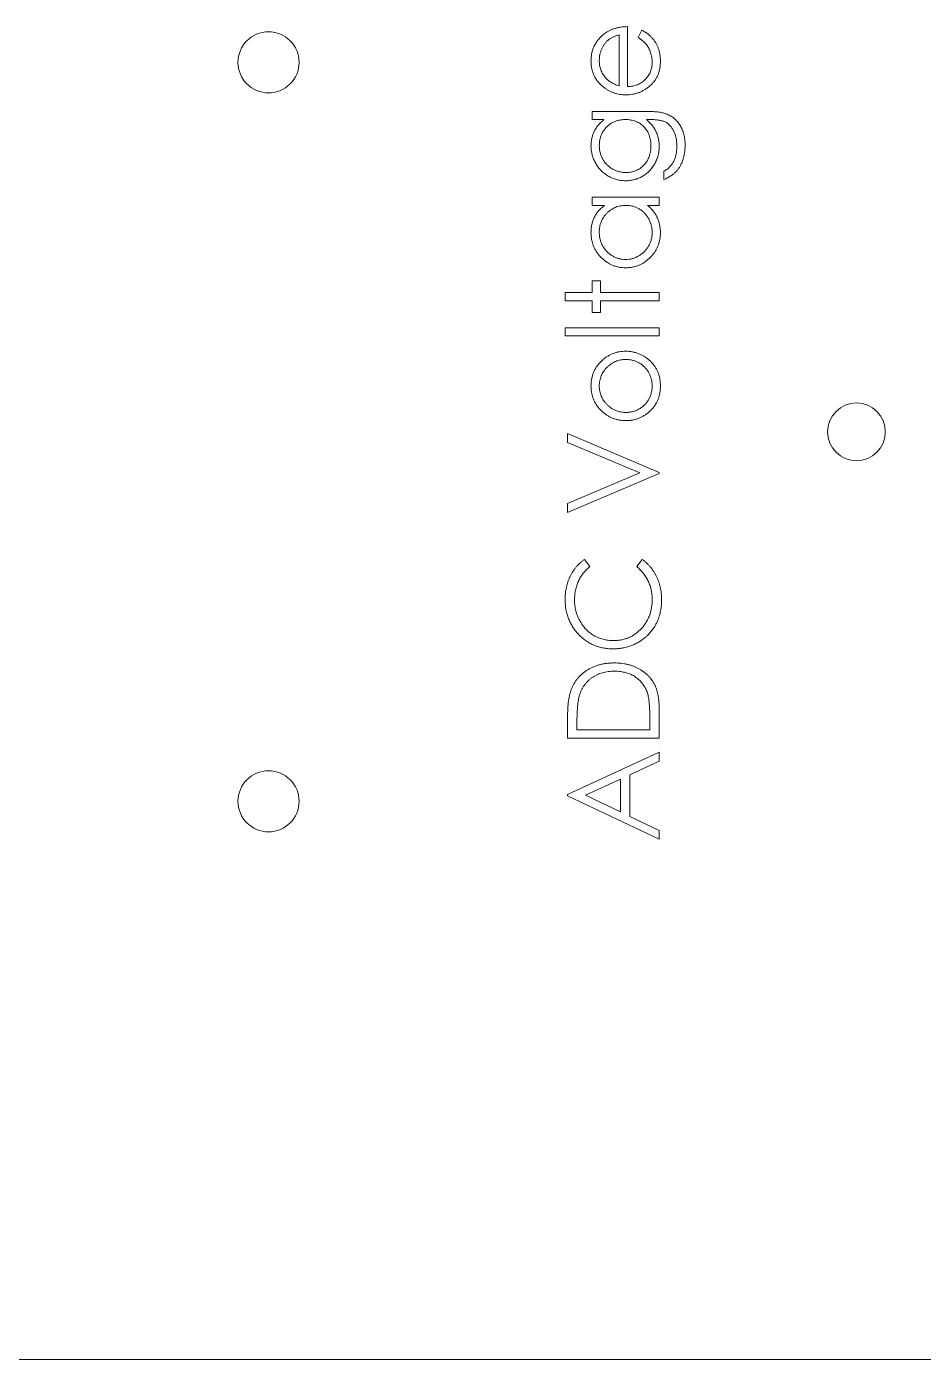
# Model space of a CAD drawing. Header units: inches. Extents: x -5.9 to 5.9, y -4.5 to 4.5.
# Drawn here: x 1.5 to 2.847, y -4.533 to -2.531 of the extents above; entities that cross this region are included whole.
import ezdxf

# ---------------------------------------------------------------- set-up
doc = ezdxf.new("R2010")
doc.units = ezdxf.units.IN
doc.header["$MEASUREMENT"] = 0

msp = doc.modelspace()

# ---------------------------------------------------------------- linework, layer by layer
at = {"color": 7, "linetype": 'Continuous', "lineweight": 15}
for p, q in [((2.4028, -2.5314), (2.4028, -2.6215)), ((2.4187, -2.5477), (2.4245, -2.5367)), ((2.3904, -2.6202), (2.3904, -2.5438)), ((2.3498, -2.6586), (2.4297, -2.6586)), ((2.3498, -2.671), (2.3498, -2.6586)), ((2.3674, -2.671), (2.3498, -2.671)), ((2.4364, -2.671), (2.4312, -2.671)), ((2.4576, -2.7611), (2.4576, -2.7487)), ((2.3498, -2.7876), (2.4505, -2.7876)), ((2.3498, -2.7999), (2.3498, -2.7876)), ((2.3684, -2.7999), (2.3498, -2.7999)), ((2.4505, -2.7999), (2.4331, -2.7999)), ((2.4505, -2.7876), (2.4505, -2.7999)), ((2.3498, -2.913), (2.3622, -2.913)), ((2.3498, -2.9307), (2.3498, -2.913)), ((2.3622, -2.913), (2.3622, -2.9307)), ((2.3092, -2.9307), (2.3498, -2.9307)), ((2.3092, -2.943), (2.3092, -2.9307)), ((2.3622, -2.9307), (2.4505, -2.9307)), ((2.4505, -2.9307), (2.4505, -2.943)), ((2.3498, -2.943), (2.3092, -2.943)), ((2.3498, -2.9607), (2.3498, -2.943)), ((2.3622, -2.9607), (2.3498, -2.9607)), ((2.3622, -2.943), (2.3622, -2.9607)), ((2.4505, -2.943), (2.3622, -2.943)), ((2.3092, -2.9837), (2.4505, -2.9837)), ((2.3092, -2.996), (2.3092, -2.9837)), ((2.4505, -2.996), (2.3092, -2.996)), ((2.4505, -2.9837), (2.4505, -2.996)), ((2.3127, -3.1427), (2.4505, -3.2009)), ((2.3127, -3.1559), (2.3127, -3.1427)), ((2.4213, -3.2018), (2.3127, -3.1559)), ((2.3127, -3.2478), (2.4213, -3.2018)), ((2.4505, -3.2027), (2.3127, -3.261)), ((2.4505, -3.2009), (2.4505, -3.2027)), ((2.3127, -3.261), (2.3127, -3.2478)), ((2.338, -3.3317), (2.3463, -3.3425)), ((2.4169, -3.3425), (2.4251, -3.3317)), ((2.4505, -3.5575), (2.4505, -3.6002)), ((2.3127, -3.6002), (2.3127, -3.5724)), ((2.3268, -3.5781), (2.3268, -3.5878)), ((2.4364, -3.5878), (2.4364, -3.572)), ((2.4505, -3.6002), (2.3127, -3.6002)), ((2.3268, -3.5878), (2.4364, -3.5878)), ((2.3127, -3.685), (2.4505, -3.6214)), ((2.4505, -3.6214), (2.4505, -3.6348)), ((2.4505, -3.6348), (2.4063, -3.6552)), ((2.3922, -3.6617), (2.3396, -3.686)), ((2.3922, -3.711), (2.3922, -3.6617)), ((2.4063, -3.6552), (2.4063, -3.7177)), ((2.3127, -3.6868), (2.3127, -3.685)), ((2.4505, -3.7521), (2.3127, -3.6868)), ((2.3396, -3.686), (2.3922, -3.711)), ((2.4063, -3.7177), (2.4505, -3.7386)), ((2.4505, -3.7386), (2.4505, -3.7521)), ((-5.6499, -4.5332), (5.6593, -4.5332))]:
    msp.add_line(p, q, dxfattribs=at)
for centre, radius in [((1.8636, -2.585), 0.0459), ((2.7468, -3.14), 0.0433), ((1.8636, -3.695), 0.0459)]:
    msp.add_circle(centre, radius, dxfattribs=at)
for points, knots in [([(2.3679, -2.5424), (2.369, -2.5415), (2.3714, -2.5398), (2.3753, -2.5376), (2.3793, -2.5357), (2.3836, -2.5342), (2.3881, -2.533), (2.3928, -2.5321), (2.3977, -2.5316), (2.4011, -2.5315), (2.4028, -2.5314)], [0, 0, 0, 0, 0.118522, 0.236255, 0.356174, 0.47725, 0.60154, 0.729618, 0.862158, 1, 1, 1, 1]), ([(2.4245, -2.5367), (2.426, -2.5376), (2.429, -2.5393), (2.4332, -2.5422), (2.4369, -2.5453), (2.4401, -2.5486), (2.443, -2.5522), (2.4454, -2.5559), (2.4475, -2.5598), (2.4492, -2.564), (2.4506, -2.5684), (2.4516, -2.5731), (2.4522, -2.5781), (2.4522, -2.5815), (2.4523, -2.5832)], [0, 0, 0, 0, 0.093384, 0.181689, 0.265546, 0.346039, 0.424597, 0.501912, 0.580013, 0.658291, 0.738533, 0.821867, 0.908787, 1, 1, 1, 1]), ([(2.348, -2.5829), (2.3481, -2.5808), (2.3482, -2.5768), (2.3492, -2.5709), (2.3507, -2.5653), (2.3529, -2.56), (2.3557, -2.5551), (2.3591, -2.5505), (2.3632, -2.5462), (2.3663, -2.5436), (2.3679, -2.5424)], [0, 0, 0, 0, 0.132049, 0.259049, 0.381904, 0.502516, 0.622728, 0.744726, 0.870101, 1, 1, 1, 1]), ([(2.3904, -2.5438), (2.3888, -2.5442), (2.3856, -2.5451), (2.3813, -2.5469), (2.3774, -2.549), (2.374, -2.5514), (2.371, -2.5541), (2.3684, -2.5573), (2.3661, -2.5609), (2.3641, -2.5648), (2.3625, -2.569), (2.3613, -2.5733), (2.3606, -2.5778), (2.3605, -2.5808), (2.3604, -2.5823)], [0, 0, 0, 0, 0.096257, 0.184782, 0.267525, 0.344439, 0.419646, 0.496623, 0.576672, 0.660317, 0.74526, 0.830065, 0.914432, 1, 1, 1, 1]), ([(2.4399, -2.5848), (2.4399, -2.5835), (2.4398, -2.5811), (2.4394, -2.5774), (2.4386, -2.5738), (2.4376, -2.5703), (2.4363, -2.567), (2.4349, -2.5638), (2.4332, -2.561), (2.4313, -2.5583), (2.429, -2.5557), (2.4261, -2.5531), (2.4226, -2.5504), (2.4201, -2.5486), (2.4187, -2.5477)], [0, 0, 0, 0, 0.082597, 0.163889, 0.245674, 0.327919, 0.408809, 0.485689, 0.559113, 0.630217, 0.705259, 0.79157, 0.88979, 1, 1, 1, 1]), ([(2.3604, -2.5823), (2.3604, -2.5835), (2.3605, -2.586), (2.3609, -2.5895), (2.3617, -2.593), (2.3627, -2.5963), (2.364, -2.5995), (2.3657, -2.6026), (2.3676, -2.6055), (2.3691, -2.6073), (2.3698, -2.6082)], [0, 0, 0, 0, 0.131103, 0.259163, 0.384194, 0.506328, 0.629067, 0.750648, 0.874028, 1, 1, 1, 1]), ([(2.3668, -2.6223), (2.3653, -2.621), (2.3624, -2.6186), (2.3586, -2.6144), (2.3553, -2.6099), (2.3526, -2.6051), (2.3506, -2.6), (2.3491, -2.5946), (2.3482, -2.5889), (2.3481, -2.5849), (2.348, -2.5829)], [0, 0, 0, 0, 0.128851, 0.253207, 0.374634, 0.495346, 0.616346, 0.739634, 0.866826, 1, 1, 1, 1]), ([(2.4523, -2.5832), (2.4522, -2.5852), (2.4521, -2.5889), (2.4514, -2.5944), (2.4501, -2.5996), (2.4484, -2.6044), (2.4461, -2.609), (2.4434, -2.6132), (2.4402, -2.617), (2.4364, -2.6205), (2.4324, -2.6236), (2.4282, -2.6264), (2.4239, -2.6287), (2.4195, -2.6306), (2.4149, -2.6321), (2.4102, -2.6331), (2.4053, -2.6337), (2.4021, -2.6338), (2.4004, -2.6339)], [0, 0, 0, 0, 0.071578, 0.139628, 0.204795, 0.268132, 0.32981, 0.391297, 0.453429, 0.516546, 0.579625, 0.641112, 0.701287, 0.760489, 0.819934, 0.878921, 0.938983, 1, 1, 1, 1]), ([(2.4028, -2.6215), (2.4041, -2.6214), (2.4067, -2.6213), (2.4106, -2.6208), (2.4142, -2.6199), (2.4176, -2.6187), (2.4209, -2.6172), (2.424, -2.6153), (2.4268, -2.6132), (2.4295, -2.6107), (2.4319, -2.608), (2.4341, -2.6052), (2.4359, -2.6022), (2.4374, -2.599), (2.4385, -2.5956), (2.4393, -2.5921), (2.4398, -2.5885), (2.4399, -2.586), (2.4399, -2.5848)], [0, 0, 0, 0, 0.068385, 0.134476, 0.198391, 0.260753, 0.321829, 0.383037, 0.444653, 0.507398, 0.569825, 0.630778, 0.690929, 0.750945, 0.811049, 0.872331, 0.935004, 1, 1, 1, 1]), ([(2.4004, -2.6339), (2.3989, -2.6338), (2.3958, -2.6337), (2.3913, -2.6332), (2.3869, -2.6323), (2.3826, -2.631), (2.3784, -2.6294), (2.3744, -2.6274), (2.3705, -2.625), (2.368, -2.6232), (2.3668, -2.6223)], [0, 0, 0, 0, 0.128045, 0.253768, 0.377428, 0.500551, 0.623296, 0.746578, 0.872348, 1, 1, 1, 1]), ([(2.3698, -2.6082), (2.3704, -2.6089), (2.3716, -2.6102), (2.3737, -2.612), (2.3759, -2.6137), (2.3784, -2.6152), (2.3811, -2.6167), (2.384, -2.618), (2.3871, -2.6192), (2.3893, -2.6199), (2.3904, -2.6202)], [0, 0, 0, 0, 0.109988, 0.222589, 0.338513, 0.459696, 0.585519, 0.717507, 0.854661, 1, 1, 1, 1]), ([(2.4297, -2.6586), (2.4314, -2.6586), (2.4347, -2.6586), (2.4394, -2.6588), (2.4438, -2.6591), (2.4479, -2.6595), (2.4516, -2.66), (2.4549, -2.6606), (2.4579, -2.6613), (2.4597, -2.662), (2.4606, -2.6623)], [0, 0, 0, 0, 0.163445, 0.315489, 0.456291, 0.585864, 0.705429, 0.813371, 0.911718, 1, 1, 1, 1]), ([(2.4606, -2.6623), (2.4617, -2.6627), (2.464, -2.6636), (2.4671, -2.6652), (2.4701, -2.667), (2.4729, -2.6691), (2.4754, -2.6714), (2.4778, -2.6739), (2.48, -2.6767), (2.4819, -2.6797), (2.4837, -2.6829), (2.4852, -2.6863), (2.4865, -2.6898), (2.4875, -2.6935), (2.4884, -2.6973), (2.4889, -2.7013), (2.4893, -2.7054), (2.4893, -2.7082), (2.4894, -2.7096)], [0, 0, 0, 0, 0.061377, 0.120918, 0.179441, 0.23763, 0.295967, 0.354252, 0.413289, 0.473845, 0.53511, 0.596983, 0.659861, 0.724251, 0.789992, 0.857734, 0.927822, 1, 1, 1, 1]), ([(2.348, -2.7108), (2.3481, -2.709), (2.3482, -2.7053), (2.349, -2.6999), (2.3503, -2.6947), (2.3522, -2.6897), (2.3548, -2.6848), (2.3582, -2.68), (2.3625, -2.6753), (2.3657, -2.6725), (2.3674, -2.671)], [0, 0, 0, 0, 0.120911, 0.238762, 0.354755, 0.470359, 0.589144, 0.716329, 0.852445, 1, 1, 1, 1]), ([(2.3996, -2.671), (2.3978, -2.671), (2.3942, -2.6711), (2.3889, -2.6721), (2.384, -2.6737), (2.3794, -2.6759), (2.3752, -2.6786), (2.3715, -2.682), (2.3682, -2.6857), (2.3654, -2.6901), (2.3632, -2.6947), (2.3616, -2.6996), (2.3606, -2.7047), (2.3605, -2.7081), (2.3604, -2.7098)], [0, 0, 0, 0, 0.0892232, 0.1743108, 0.2575565, 0.3398568, 0.4213089, 0.5015376, 0.5827754, 0.6663479, 0.750246, 0.8327797, 0.915666, 1, 1, 1, 1]), ([(2.4381, -2.7106), (2.4381, -2.7091), (2.438, -2.7063), (2.4375, -2.7021), (2.4367, -2.6982), (2.4355, -2.6945), (2.4341, -2.691), (2.4322, -2.6877), (2.43, -2.6846), (2.4275, -2.6818), (2.4248, -2.6793), (2.4218, -2.677), (2.4186, -2.6752), (2.4152, -2.6736), (2.4116, -2.6724), (2.4078, -2.6716), (2.4038, -2.671), (2.401, -2.671), (2.3996, -2.671)], [0, 0, 0, 0, 0.070121, 0.137122, 0.201487, 0.263765, 0.32456, 0.384739, 0.444905, 0.505232, 0.565494, 0.6251, 0.68435, 0.743883, 0.804608, 0.867239, 0.932094, 1, 1, 1, 1]), ([(2.4312, -2.671), (2.4327, -2.6722), (2.4357, -2.6747), (2.4395, -2.679), (2.4428, -2.6837), (2.4456, -2.6888), (2.4478, -2.6941), (2.4494, -2.6997), (2.4503, -2.7054), (2.4504, -2.7093), (2.4505, -2.7112)], [0, 0, 0, 0, 0.126584, 0.250941, 0.374443, 0.499573, 0.624733, 0.748994, 0.873157, 1, 1, 1, 1]), ([(2.477, -2.7108), (2.4769, -2.7087), (2.4768, -2.7045), (2.4759, -2.6985), (2.4745, -2.6931), (2.4724, -2.6882), (2.4698, -2.6839), (2.467, -2.6802), (2.4638, -2.6772), (2.4609, -2.6752), (2.4583, -2.6739), (2.456, -2.6731), (2.4535, -2.6725), (2.4506, -2.6719), (2.4475, -2.6715), (2.444, -2.6712), (2.4403, -2.671), (2.4378, -2.671), (2.4364, -2.671)], [0, 0, 0, 0, 0.09818, 0.189281, 0.274487, 0.355219, 0.431123, 0.501038, 0.566565, 0.629684, 0.662677, 0.698735, 0.738584, 0.782147, 0.830394, 0.882567, 0.939223, 1, 1, 1, 1]), ([(2.3998, -2.7628), (2.3987, -2.7628), (2.3964, -2.7628), (2.393, -2.7624), (2.3897, -2.7619), (2.3864, -2.7611), (2.3832, -2.7602), (2.3801, -2.759), (2.377, -2.7575), (2.374, -2.7559), (2.371, -2.7541), (2.3683, -2.7521), (2.3657, -2.75), (2.3632, -2.7476), (2.3609, -2.7452), (2.3588, -2.7425), (2.3568, -2.7397), (2.355, -2.7367), (2.3534, -2.7336), (2.3519, -2.7305), (2.3507, -2.7273), (2.3497, -2.7241), (2.349, -2.7208), (2.3484, -2.7175), (2.3481, -2.7142), (2.3481, -2.7119), (2.348, -2.7108)], [0, 0, 0, 0, 0.042034, 0.083905, 0.125069, 0.166158, 0.20721, 0.248491, 0.289878, 0.33217, 0.374476, 0.416225, 0.45761, 0.499073, 0.540553, 0.582249, 0.62455, 0.667433, 0.710323, 0.752467, 0.794065, 0.835216, 0.876228, 0.917446, 0.958643, 1, 1, 1, 1]), ([(2.3604, -2.7098), (2.3605, -2.7116), (2.3606, -2.7152), (2.3616, -2.7205), (2.3633, -2.7255), (2.3655, -2.7303), (2.3684, -2.7348), (2.3719, -2.7388), (2.3758, -2.7423), (2.3802, -2.7452), (2.3849, -2.7476), (2.3899, -2.7492), (2.395, -2.7503), (2.3985, -2.7504), (2.4003, -2.7505)], [0, 0, 0, 0, 0.085516, 0.169303, 0.252209, 0.336557, 0.42063, 0.502772, 0.584832, 0.668294, 0.751846, 0.834061, 0.916223, 1, 1, 1, 1]), ([(2.4505, -2.7112), (2.4505, -2.7124), (2.4504, -2.7147), (2.4501, -2.7181), (2.4496, -2.7214), (2.4488, -2.7247), (2.4478, -2.7279), (2.4467, -2.7311), (2.4453, -2.7343), (2.4437, -2.7373), (2.4419, -2.7403), (2.44, -2.743), (2.4379, -2.7457), (2.4357, -2.7481), (2.4333, -2.7504), (2.4307, -2.7525), (2.4281, -2.7544), (2.4253, -2.7562), (2.4223, -2.7578), (2.4193, -2.7591), (2.4163, -2.7603), (2.4131, -2.7612), (2.4099, -2.7619), (2.4066, -2.7625), (2.4032, -2.7628), (2.401, -2.7628), (2.3998, -2.7628)], [0, 0, 0, 0, 0.042863, 0.085187, 0.127219, 0.169041, 0.210896, 0.252856, 0.295658, 0.338581, 0.38149, 0.423606, 0.465089, 0.506333, 0.547059, 0.587693, 0.628691, 0.669961, 0.711048, 0.752006, 0.792681, 0.833453, 0.874196, 0.915497, 0.95748, 1, 1, 1, 1]), ([(2.4003, -2.7505), (2.4016, -2.7504), (2.4043, -2.7504), (2.4081, -2.7498), (2.4118, -2.749), (2.4153, -2.7477), (2.4186, -2.7462), (2.4218, -2.7443), (2.4247, -2.742), (2.4275, -2.7394), (2.43, -2.7365), (2.4322, -2.7334), (2.434, -2.7301), (2.4355, -2.7266), (2.4367, -2.7229), (2.4375, -2.719), (2.438, -2.7148), (2.4381, -2.712), (2.4381, -2.7106)], [0, 0, 0, 0, 0.064982, 0.1278, 0.189053, 0.248813, 0.307703, 0.366987, 0.42735, 0.488803, 0.550681, 0.612052, 0.673375, 0.734934, 0.797813, 0.862894, 0.930097, 1, 1, 1, 1]), ([(2.4894, -2.7096), (2.4893, -2.7117), (2.4892, -2.7158), (2.4885, -2.7217), (2.4874, -2.7273), (2.4858, -2.7326), (2.4838, -2.7375), (2.4815, -2.7419), (2.4788, -2.7458), (2.4758, -2.7494), (2.4722, -2.7526), (2.468, -2.7556), (2.4631, -2.7585), (2.4595, -2.7602), (2.4576, -2.7611)], [0, 0, 0, 0, 0.096488, 0.188417, 0.276865, 0.362159, 0.443456, 0.520182, 0.592724, 0.662929, 0.735428, 0.814887, 0.903064, 1, 1, 1, 1]), ([(2.4576, -2.7487), (2.4591, -2.7477), (2.4622, -2.7458), (2.4662, -2.7421), (2.4696, -2.7381), (2.4724, -2.7337), (2.4745, -2.7287), (2.4759, -2.7232), (2.4768, -2.7172), (2.4769, -2.713), (2.477, -2.7108)], [0, 0, 0, 0, 0.124736, 0.243843, 0.35972, 0.474789, 0.593462, 0.719307, 0.853832, 1, 1, 1, 1]), ([(2.348, -2.8407), (2.3481, -2.8386), (2.3482, -2.8346), (2.3491, -2.8287), (2.3507, -2.8231), (2.3528, -2.8178), (2.3557, -2.8128), (2.3592, -2.8081), (2.3635, -2.8038), (2.3668, -2.8012), (2.3684, -2.7999)], [0, 0, 0, 0, 0.129876, 0.254681, 0.376055, 0.495308, 0.61515, 0.738121, 0.865633, 1, 1, 1, 1]), ([(2.4004, -2.7999), (2.399, -2.8), (2.3962, -2.8), (2.3922, -2.8006), (2.3884, -2.8015), (2.3847, -2.8028), (2.3812, -2.8045), (2.3779, -2.8065), (2.3747, -2.8089), (2.3718, -2.8116), (2.3692, -2.8146), (2.3668, -2.8178), (2.3648, -2.8212), (2.3632, -2.8247), (2.3619, -2.8284), (2.3611, -2.8323), (2.3605, -2.8363), (2.3604, -2.8391), (2.3604, -2.8405)], [0, 0, 0, 0, 0.065634, 0.129188, 0.191219, 0.251913, 0.312507, 0.373494, 0.435152, 0.498741, 0.562095, 0.624187, 0.685476, 0.746097, 0.807612, 0.869967, 0.933951, 1, 1, 1, 1]), ([(2.4399, -2.8406), (2.4398, -2.8388), (2.4397, -2.8353), (2.4387, -2.83), (2.437, -2.8249), (2.4348, -2.82), (2.4319, -2.8155), (2.4286, -2.8114), (2.4248, -2.808), (2.4205, -2.8051), (2.4159, -2.8028), (2.411, -2.8011), (2.4058, -2.8001), (2.4022, -2.8), (2.4004, -2.7999)], [0, 0, 0, 0, 0.084823, 0.168704, 0.252748, 0.338456, 0.42334, 0.505813, 0.586129, 0.667469, 0.748852, 0.830411, 0.913435, 1, 1, 1, 1]), ([(2.4331, -2.7999), (2.4347, -2.8013), (2.4377, -2.8041), (2.4418, -2.8086), (2.4451, -2.8134), (2.4478, -2.8185), (2.4498, -2.8238), (2.4512, -2.8293), (2.4521, -2.8351), (2.4522, -2.8391), (2.4523, -2.8411)], [0, 0, 0, 0, 0.134291, 0.26246, 0.386305, 0.507193, 0.627322, 0.748159, 0.872377, 1, 1, 1, 1]), ([(2.3999, -2.8936), (2.3981, -2.8935), (2.3947, -2.8934), (2.3896, -2.8927), (2.3847, -2.8915), (2.38, -2.8898), (2.3755, -2.8876), (2.3712, -2.8849), (2.367, -2.8817), (2.3632, -2.8781), (2.3596, -2.8742), (2.3566, -2.87), (2.3539, -2.8656), (2.3518, -2.861), (2.3501, -2.8562), (2.3489, -2.8512), (2.3482, -2.846), (2.3481, -2.8425), (2.348, -2.8407)], [0, 0, 0, 0, 0.063775, 0.126079, 0.186904, 0.247574, 0.308003, 0.369132, 0.432033, 0.496791, 0.561611, 0.624914, 0.686726, 0.748079, 0.809582, 0.871631, 0.934886, 1, 1, 1, 1]), ([(2.3604, -2.8405), (2.3605, -2.8423), (2.3606, -2.8459), (2.3616, -2.8511), (2.3632, -2.8561), (2.3655, -2.8609), (2.3684, -2.8653), (2.3717, -2.8693), (2.3757, -2.8728), (2.3801, -2.8758), (2.3848, -2.8782), (2.3898, -2.8799), (2.3948, -2.881), (2.3983, -2.8811), (2.4, -2.8812)], [0, 0, 0, 0, 0.0859276, 0.1696074, 0.2524963, 0.3362721, 0.4197767, 0.5020302, 0.5851025, 0.6698193, 0.7541647, 0.8366448, 0.918003, 1, 1, 1, 1]), ([(2.4523, -2.8411), (2.4522, -2.8428), (2.4521, -2.8463), (2.4514, -2.8515), (2.4502, -2.8565), (2.4485, -2.8612), (2.4464, -2.8658), (2.4437, -2.8702), (2.4406, -2.8743), (2.437, -2.8782), (2.4332, -2.8818), (2.429, -2.885), (2.4247, -2.8876), (2.4201, -2.8898), (2.4153, -2.8915), (2.4104, -2.8927), (2.4052, -2.8934), (2.4017, -2.8935), (2.3999, -2.8936)], [0, 0, 0, 0, 0.06462, 0.127433, 0.189004, 0.24993, 0.310668, 0.372329, 0.434939, 0.499576, 0.564191, 0.626735, 0.688109, 0.749294, 0.810331, 0.871901, 0.935046, 1, 1, 1, 1]), ([(2.4, -2.8812), (2.4017, -2.8811), (2.4052, -2.881), (2.4102, -2.8799), (2.4152, -2.8781), (2.4199, -2.8757), (2.4244, -2.8727), (2.4284, -2.8692), (2.4318, -2.8652), (2.4347, -2.8608), (2.437, -2.856), (2.4387, -2.851), (2.4397, -2.8459), (2.4398, -2.8424), (2.4399, -2.8406)], [0, 0, 0, 0, 0.081596, 0.162873, 0.245092, 0.330422, 0.416116, 0.499851, 0.583013, 0.66713, 0.751291, 0.833771, 0.916249, 1, 1, 1, 1]), ([(2.3646, -3.0328), (2.3659, -3.0317), (2.3684, -3.0295), (2.3725, -3.0267), (2.3767, -3.0243), (2.3811, -3.0224), (2.3857, -3.0208), (2.3905, -3.0198), (2.3954, -3.0191), (2.3987, -3.019), (2.4004, -3.019)], [0, 0, 0, 0, 0.128157, 0.253834, 0.376506, 0.498534, 0.621368, 0.744565, 0.870634, 1, 1, 1, 1]), ([(2.4004, -3.019), (2.4021, -3.019), (2.4055, -3.0191), (2.4105, -3.0198), (2.4153, -3.0209), (2.4199, -3.0226), (2.4244, -3.0246), (2.4287, -3.0271), (2.4328, -3.0301), (2.4368, -3.0335), (2.4404, -3.0372), (2.4436, -3.0413), (2.4463, -3.0456), (2.4485, -3.0502), (2.4502, -3.055), (2.4514, -3.0602), (2.4521, -3.0655), (2.4522, -3.0692), (2.4523, -3.071)], [0, 0, 0, 0, 0.062416, 0.123337, 0.183265, 0.243172, 0.302898, 0.363774, 0.425605, 0.489659, 0.553785, 0.616222, 0.677854, 0.739517, 0.802097, 0.865866, 0.931508, 1, 1, 1, 1]), ([(2.348, -3.071), (2.3481, -3.0692), (2.3482, -3.0655), (2.349, -3.06), (2.3503, -3.0548), (2.3521, -3.0499), (2.3545, -3.0452), (2.3573, -3.0408), (2.3607, -3.0366), (2.3633, -3.0341), (2.3646, -3.0328)], [0, 0, 0, 0, 0.131751, 0.258332, 0.382134, 0.503804, 0.624693, 0.746871, 0.871514, 1, 1, 1, 1]), ([(2.4005, -3.0314), (2.3991, -3.0314), (2.3965, -3.0315), (2.3925, -3.032), (2.3887, -3.0329), (2.3851, -3.0342), (2.3816, -3.0359), (2.3783, -3.038), (2.3751, -3.0403), (2.3721, -3.0431), (2.3693, -3.046), (2.367, -3.0492), (2.3649, -3.0525), (2.3633, -3.0559), (2.362, -3.0595), (2.3611, -3.0633), (2.3605, -3.0671), (2.3604, -3.0698), (2.3604, -3.0711)], [0, 0, 0, 0, 0.065186, 0.128276, 0.190274, 0.251358, 0.312756, 0.374782, 0.437959, 0.503038, 0.568117, 0.630943, 0.692363, 0.752969, 0.813638, 0.874353, 0.936572, 1, 1, 1, 1]), ([(2.4399, -3.0711), (2.4398, -3.0693), (2.4397, -3.0658), (2.4387, -3.0607), (2.4372, -3.0558), (2.4349, -3.0511), (2.4322, -3.0468), (2.4288, -3.0429), (2.4249, -3.0395), (2.4206, -3.0366), (2.4159, -3.0343), (2.4109, -3.0326), (2.4058, -3.0315), (2.4023, -3.0314), (2.4005, -3.0314)], [0, 0, 0, 0, 0.085606, 0.168983, 0.250908, 0.333708, 0.416005, 0.49766, 0.579893, 0.663902, 0.748466, 0.831791, 0.915252, 1, 1, 1, 1]), ([(2.3647, -3.1094), (2.3634, -3.1081), (2.3607, -3.1056), (2.3574, -3.1014), (2.3545, -3.097), (2.3521, -3.0923), (2.3503, -3.0873), (2.349, -3.0821), (2.3482, -3.0767), (2.3481, -3.0729), (2.348, -3.071)], [0, 0, 0, 0, 0.128498, 0.252713, 0.374819, 0.496436, 0.617911, 0.741288, 0.8687, 1, 1, 1, 1]), ([(2.3604, -3.0711), (2.3604, -3.0724), (2.3605, -3.0751), (2.3611, -3.079), (2.362, -3.0827), (2.3633, -3.0863), (2.3649, -3.0897), (2.367, -3.0931), (2.3693, -3.0962), (2.3721, -3.0992), (2.3751, -3.1019), (2.3783, -3.1043), (2.3816, -3.1063), (2.3851, -3.108), (2.3887, -3.1093), (2.3925, -3.1102), (2.3965, -3.1107), (2.3991, -3.1108), (2.4005, -3.1109)], [0, 0, 0, 0, 0.063847, 0.126046, 0.187169, 0.247404, 0.308386, 0.369786, 0.432592, 0.49765, 0.562411, 0.625569, 0.687345, 0.748723, 0.809788, 0.871765, 0.934835, 1, 1, 1, 1]), ([(2.4523, -3.071), (2.4522, -3.0729), (2.4521, -3.0766), (2.4514, -3.082), (2.4502, -3.0871), (2.4485, -3.092), (2.4463, -3.0966), (2.4436, -3.1009), (2.4404, -3.105), (2.4368, -3.1087), (2.4328, -3.1121), (2.4287, -3.1151), (2.4244, -3.1176), (2.4199, -3.1197), (2.4153, -3.1213), (2.4105, -3.1224), (2.4055, -3.1231), (2.4021, -3.1232), (2.4004, -3.1232)], [0, 0, 0, 0, 0.068742, 0.134635, 0.198324, 0.260825, 0.322714, 0.384555, 0.446913, 0.510958, 0.574931, 0.636685, 0.697483, 0.757134, 0.816966, 0.876818, 0.937663, 1, 1, 1, 1]), ([(2.4005, -3.1109), (2.4023, -3.1108), (2.4058, -3.1107), (2.4109, -3.1096), (2.4159, -3.1079), (2.4206, -3.1056), (2.4249, -3.1027), (2.4288, -3.0993), (2.4322, -3.0954), (2.4349, -3.0911), (2.4372, -3.0865), (2.4387, -3.0815), (2.4397, -3.0764), (2.4398, -3.0729), (2.4399, -3.0711)], [0, 0, 0, 0, 0.084733, 0.168179, 0.251488, 0.335841, 0.419834, 0.502345, 0.583649, 0.665931, 0.748717, 0.831047, 0.91441, 1, 1, 1, 1]), ([(2.4004, -3.1232), (2.3987, -3.1232), (2.3954, -3.1231), (2.3905, -3.1224), (2.3857, -3.1214), (2.3812, -3.1198), (2.3768, -3.1179), (2.3725, -3.1155), (2.3685, -3.1127), (2.366, -3.1105), (2.3647, -3.1094)], [0, 0, 0, 0, 0.128922, 0.255244, 0.378688, 0.500432, 0.622705, 0.746235, 0.871586, 1, 1, 1, 1]), ([(2.3092, -3.3918), (2.3092, -3.3902), (2.3092, -3.3871), (2.3096, -3.3824), (2.3102, -3.3779), (2.311, -3.3735), (2.3121, -3.3692), (2.3134, -3.3651), (2.3149, -3.361), (2.3167, -3.3571), (2.3187, -3.3533), (2.3209, -3.3497), (2.3232, -3.3462), (2.3258, -3.343), (2.3286, -3.3399), (2.3315, -3.3369), (2.3347, -3.3342), (2.3369, -3.3325), (2.338, -3.3317)], [0, 0, 0, 0, 0.0685389, 0.1356658, 0.2011896, 0.2656487, 0.3292253, 0.3922264, 0.4548928, 0.516942, 0.5785974, 0.6395396, 0.6999836, 0.7598366, 0.8196511, 0.87937, 0.9395192, 1, 1, 1, 1]), ([(2.3463, -3.3425), (2.3453, -3.3433), (2.3435, -3.3448), (2.341, -3.3473), (2.3385, -3.3498), (2.3363, -3.3525), (2.3343, -3.3553), (2.3323, -3.3582), (2.3306, -3.3613), (2.3286, -3.3655), (2.3265, -3.371), (2.3246, -3.3779), (2.3235, -3.3851), (2.3234, -3.3901), (2.3233, -3.3926)], [0, 0, 0, 0, 0.063158, 0.125464, 0.187105, 0.248272, 0.309267, 0.370082, 0.431199, 0.492677, 0.616182, 0.740867, 0.868194, 1, 1, 1, 1]), ([(2.4399, -3.3917), (2.4398, -3.3893), (2.4397, -3.3846), (2.4386, -3.3776), (2.4368, -3.371), (2.4343, -3.3646), (2.431, -3.3586), (2.427, -3.3529), (2.4223, -3.3474), (2.4188, -3.3442), (2.4169, -3.3425)], [0, 0, 0, 0, 0.128515, 0.252949, 0.374755, 0.49594, 0.617181, 0.740909, 0.867811, 1, 1, 1, 1]), ([(2.4251, -3.3317), (2.4263, -3.3325), (2.4285, -3.3343), (2.4317, -3.3371), (2.4346, -3.3401), (2.4374, -3.3432), (2.44, -3.3465), (2.4423, -3.3499), (2.4445, -3.3536), (2.4465, -3.3573), (2.4483, -3.3612), (2.4498, -3.3652), (2.4511, -3.3693), (2.4522, -3.3736), (2.453, -3.3779), (2.4536, -3.3824), (2.454, -3.387), (2.454, -3.3901), (2.454, -3.3916)], [0, 0, 0, 0, 0.061682, 0.123068, 0.183498, 0.243757, 0.30407, 0.364662, 0.425753, 0.487206, 0.549042, 0.611116, 0.673509, 0.73695, 0.800708, 0.865996, 0.932092, 1, 1, 1, 1]), ([(2.3808, -3.4659), (2.3783, -3.4659), (2.3734, -3.4658), (2.3663, -3.4647), (2.3594, -3.4631), (2.3529, -3.4608), (2.3466, -3.4578), (2.3407, -3.4541), (2.335, -3.4498), (2.3298, -3.4449), (2.3249, -3.4395), (2.3207, -3.4337), (2.3172, -3.4275), (2.3142, -3.421), (2.3119, -3.4142), (2.3103, -3.407), (2.3094, -3.3995), (2.3092, -3.3944), (2.3092, -3.3918)], [0, 0, 0, 0, 0.0645578, 0.1270135, 0.1879548, 0.2480139, 0.3077477, 0.3682345, 0.4294698, 0.4927434, 0.5562578, 0.6182168, 0.6796555, 0.7412455, 0.8034153, 0.8668155, 0.9323283, 1, 1, 1, 1]), ([(2.3233, -3.3926), (2.3233, -3.394), (2.3233, -3.3967), (2.3238, -3.4008), (2.3244, -3.4048), (2.3252, -3.4087), (2.3263, -3.4126), (2.3276, -3.4163), (2.3293, -3.42), (2.3311, -3.4236), (2.3331, -3.4271), (2.3353, -3.4303), (2.3377, -3.4334), (2.3402, -3.4363), (2.3429, -3.439), (2.3458, -3.4414), (2.3489, -3.4437), (2.3521, -3.4458), (2.3554, -3.4476), (2.3589, -3.4492), (2.3624, -3.4506), (2.3661, -3.4517), (2.3699, -3.4525), (2.3737, -3.4531), (2.3777, -3.4535), (2.3804, -3.4536), (2.3817, -3.4536)], [0, 0, 0, 0, 0.043953, 0.087499, 0.130458, 0.172745, 0.215395, 0.25764, 0.300141, 0.343108, 0.38591, 0.427669, 0.4688, 0.509472, 0.549862, 0.589957, 0.630146, 0.670608, 0.711121, 0.751363, 0.791784, 0.832465, 0.873324, 0.914546, 0.956925, 1, 1, 1, 1]), ([(2.3817, -3.4536), (2.3838, -3.4535), (2.3878, -3.4534), (2.3936, -3.4526), (2.3992, -3.4512), (2.4046, -3.4493), (2.4097, -3.4468), (2.4145, -3.4437), (2.4191, -3.4402), (2.4233, -3.4361), (2.4272, -3.4316), (2.4306, -3.4267), (2.4335, -3.4216), (2.4358, -3.4162), (2.4377, -3.4105), (2.4389, -3.4045), (2.4398, -3.3982), (2.4399, -3.3939), (2.4399, -3.3917)], [0, 0, 0, 0, 0.064322, 0.126289, 0.186724, 0.246417, 0.305584, 0.365437, 0.426333, 0.488846, 0.55173, 0.613923, 0.675488, 0.737337, 0.800231, 0.864504, 0.931042, 1, 1, 1, 1]), ([(2.454, -3.3916), (2.454, -3.3931), (2.454, -3.396), (2.4537, -3.4004), (2.4532, -3.4046), (2.4525, -3.4087), (2.4517, -3.4127), (2.4507, -3.4165), (2.4495, -3.4202), (2.448, -3.4239), (2.4465, -3.4274), (2.4446, -3.4307), (2.4427, -3.434), (2.4405, -3.4371), (2.4381, -3.4402), (2.4356, -3.4431), (2.4329, -3.4459), (2.4309, -3.4476), (2.4299, -3.4485)], [0, 0, 0, 0, 0.069663, 0.13775, 0.203917, 0.26878, 0.332414, 0.394754, 0.45618, 0.516996, 0.577396, 0.637198, 0.696999, 0.756756, 0.816554, 0.876948, 0.938132, 1, 1, 1, 1]), ([(2.4299, -3.4485), (2.4282, -3.4499), (2.4248, -3.4526), (2.4193, -3.4562), (2.4135, -3.4592), (2.4075, -3.4617), (2.4012, -3.4636), (2.3946, -3.4649), (2.3878, -3.4658), (2.3832, -3.4659), (2.3808, -3.4659)], [0, 0, 0, 0, 0.124326, 0.247152, 0.368774, 0.490247, 0.61362, 0.738962, 0.867313, 1, 1, 1, 1]), ([(2.3177, -3.5287), (2.3183, -3.5271), (2.3195, -3.5239), (2.3217, -3.5194), (2.3243, -3.5152), (2.3272, -3.5112), (2.3304, -3.5075), (2.334, -3.5041), (2.3378, -3.501), (2.342, -3.4981), (2.3464, -3.4955), (2.3511, -3.4932), (2.356, -3.4914), (2.361, -3.4898), (2.3663, -3.4886), (2.3718, -3.4878), (2.3775, -3.4872), (2.3814, -3.4872), (2.3833, -3.4871)], [0, 0, 0, 0, 0.061546, 0.121697, 0.181159, 0.240077, 0.298686, 0.357633, 0.417592, 0.478482, 0.540397, 0.602336, 0.664997, 0.728553, 0.793646, 0.860531, 0.929234, 1, 1, 1, 1]), ([(2.3833, -3.4995), (2.3817, -3.4995), (2.3785, -3.4996), (2.3739, -3.5001), (2.3694, -3.5008), (2.3651, -3.5018), (2.361, -3.5032), (2.3571, -3.5049), (2.3533, -3.5068), (2.3498, -3.5091), (2.3464, -3.5116), (2.3433, -3.5143), (2.3405, -3.5173), (2.338, -3.5205), (2.3357, -3.524), (2.3337, -3.5277), (2.3321, -3.5317), (2.3312, -3.5344), (2.3307, -3.5358)], [0, 0, 0, 0, 0.0701512, 0.1378126, 0.2032262, 0.2671741, 0.330024, 0.3917943, 0.4530844, 0.5143339, 0.575, 0.6348655, 0.6941163, 0.7534416, 0.8131258, 0.8740797, 0.936007, 1, 1, 1, 1]), ([(2.3833, -3.4871), (2.385, -3.4872), (2.3884, -3.4872), (2.3933, -3.4877), (2.3981, -3.4883), (2.4028, -3.4893), (2.4073, -3.4905), (2.4116, -3.492), (2.4158, -3.4938), (2.4198, -3.4958), (2.4236, -3.4981), (2.4271, -3.5005), (2.4304, -3.5031), (2.4335, -3.5058), (2.4362, -3.5087), (2.4388, -3.5118), (2.441, -3.5151), (2.443, -3.5185), (2.4448, -3.5222), (2.4463, -3.5262), (2.4476, -3.5306), (2.4487, -3.5353), (2.4495, -3.5403), (2.4501, -3.5458), (2.4504, -3.5515), (2.4505, -3.5555), (2.4505, -3.5575)], [0, 0, 0, 0, 0.046084, 0.090813, 0.134304, 0.177036, 0.218837, 0.260262, 0.3011, 0.341637, 0.381609, 0.420148, 0.45791, 0.494761, 0.531219, 0.566961, 0.602742, 0.638232, 0.674761, 0.713378, 0.754425, 0.797802, 0.843979, 0.893064, 0.94496, 1, 1, 1, 1]), ([(2.4329, -3.5326), (2.4324, -3.5314), (2.4315, -3.5289), (2.4299, -3.5253), (2.4281, -3.522), (2.4259, -3.5188), (2.4236, -3.5159), (2.4209, -3.5132), (2.4181, -3.5106), (2.415, -3.5083), (2.4117, -3.5062), (2.4081, -3.5044), (2.4044, -3.5029), (2.4005, -3.5017), (2.3965, -3.5007), (2.3923, -3.5), (2.3878, -3.4996), (2.3848, -3.4995), (2.3833, -3.4995)], [0, 0, 0, 0, 0.062412, 0.123333, 0.183117, 0.241773, 0.300566, 0.359665, 0.418864, 0.479511, 0.540462, 0.601913, 0.664467, 0.727807, 0.792475, 0.859249, 0.928467, 1, 1, 1, 1]), ([(2.3127, -3.5724), (2.3127, -3.57), (2.3128, -3.5653), (2.313, -3.5585), (2.3133, -3.5523), (2.3139, -3.5465), (2.3146, -3.5413), (2.3154, -3.5366), (2.3164, -3.5325), (2.3173, -3.5299), (2.3177, -3.5287)], [0, 0, 0, 0, 0.164289, 0.317406, 0.458844, 0.589367, 0.707831, 0.81577, 0.91288, 1, 1, 1, 1]), ([(2.3307, -3.5358), (2.3304, -3.537), (2.3297, -3.5394), (2.329, -3.5434), (2.3283, -3.5479), (2.3278, -3.553), (2.3274, -3.5585), (2.3271, -3.5646), (2.3269, -3.5712), (2.3268, -3.5758), (2.3268, -3.5781)], [0, 0, 0, 0, 0.084319, 0.179285, 0.286583, 0.405111, 0.535593, 0.67819, 0.832976, 1, 1, 1, 1]), ([(2.4364, -3.572), (2.4364, -3.5697), (2.4363, -3.5654), (2.4362, -3.5591), (2.4359, -3.5533), (2.4355, -3.5481), (2.435, -3.5435), (2.4345, -3.5394), (2.4338, -3.5358), (2.4331, -3.5336), (2.4329, -3.5326)], [0, 0, 0, 0, 0.171901, 0.330628, 0.475549, 0.606746, 0.725024, 0.829742, 0.921323, 1, 1, 1, 1])]:
    msp.add_open_spline(points, degree=3, knots=knots, dxfattribs=at)

doc.saveas('drawing.dxf')
